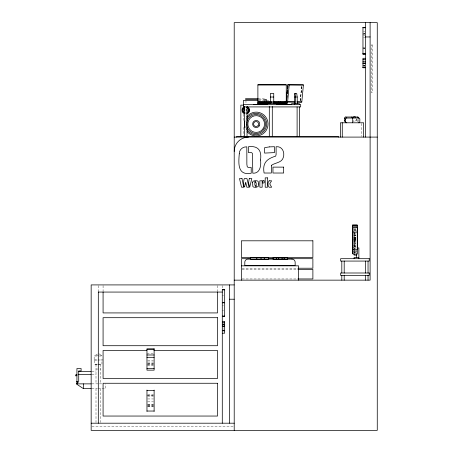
<?xml version="1.0" encoding="UTF-8"?>
<svg xmlns="http://www.w3.org/2000/svg" width="453" height="453" viewBox="0 0 453 453"><rect width="100%" height="100%" fill="white"/><g stroke="black" fill="none" stroke-linecap="round" stroke-linejoin="round"><path stroke-width="0.34" stroke-dasharray="2.27 1.7" d="M357.587 121.766L357.604 119.394L356.42 119.394L356.834 119.19A2.412 2.395 -45.5 0 1 353.21 121.274M358.793 119.394L358.787 120.583A1.195 1.183 -45.5 0 1 357.898 121.727M97.367 364.263L94.813 364.144L94.847 360.039L94.139 359.942L94.139 356.007L102.633 356.007M300.248 100.764L301.653 85.844M300.322 100.776L301.789 85.175M300.481 100.487L301.902 85.436M95.498 355.22L98.069 353.646M98.063 360.039L102.633 359.942L99.366 359.942M98.046 364.263L101.965 364.144L101.925 360.039M363.555 31.274L364.744 31.274M363.555 33.239L364.744 33.239M363.555 33.312L364.744 33.312M363.555 33.409L364.744 33.409M362.961 34.224L364.744 34.224M363.555 35.357L364.744 35.357M363.555 37.169L364.744 37.169M362.961 47.305L364.744 47.305M363.555 48.12L364.744 48.12M363.555 48.216L364.744 48.216M362.961 48.29L364.744 48.29M362.961 65.606L364.744 65.606L363.555 65.634M362.961 65.759L364.744 65.81M363.555 65.945L364.744 65.985M363.555 66.127L364.744 66.127M258.199 98.873L265.316 98.873L265.316 100.362M258.963 99.173L265.316 99.173M258.516 100.362L269.671 100.362M271.013 101.449L272.429 101.444M271.036 101.857L272.417 101.857M271.036 102.038L272.417 102.038M271.007 102.225L272.406 102.225M271.041 102.372L272.406 102.372M353.838 228.516L355.888 228.488M353.838 229.326L355.888 229.326M353.838 229.671L355.888 229.671M353.838 230.441L355.888 230.441M356.488 230.526L354.104 230.526L354.104 253.136M353.838 232.819L355.888 232.819M353.838 233.25L355.888 233.25M353.838 234.722L355.888 234.722M353.838 235.498L355.888 235.498M353.838 235.764L355.888 235.764M353.838 235.871L355.888 235.871M353.838 237.349L355.888 237.349M353.838 237.417L355.888 237.417M353.838 237.763L355.888 237.763M353.838 238.527L355.888 238.527M353.838 238.623L355.888 238.623M353.838 238.958L355.888 238.958M353.838 239.071L355.888 239.071M353.838 239.15L355.888 239.15M353.838 239.637L355.888 239.637M353.838 239.722L355.888 239.722M353.838 239.835L355.888 239.835M353.838 240.164L355.888 240.164M353.838 240.26L355.888 240.26M353.838 241.03L355.888 241.03M353.838 241.438L355.888 241.375M353.838 242.916L355.888 242.916M353.838 243.029L355.888 243.029M353.838 243.295L355.888 243.295M353.838 244.065L355.888 244.065M353.838 245.543L355.888 245.543M353.838 245.968L355.888 245.968M353.838 246.347L355.888 246.347M353.838 246.455L355.888 246.455M353.838 247.253L355.888 247.253M353.838 248.346L355.888 248.346M353.838 250.299L356.573 250.299M352.474 251.138L356.573 251.138M353.838 251.489L356.573 251.489M353.838 252.032L356.573 252.032M353.838 252.293L356.573 252.293M242.066 268.221L298.165 268.221M242.066 269.416L298.165 269.416M242.066 278.952L298.165 278.952M222.287 295.464L223.482 295.464M222.287 305.747L223.482 305.747M222.287 310.515L223.482 310.515M222.287 327.995L223.482 327.995M222.287 329.065L223.482 329.065M146.965 353.838L153.471 353.838M94.139 359.942L98.714 359.942M94.847 360.039L97.423 360.039M147.616 360.588L153.471 360.588M147.616 362.026L153.471 362.026M147.616 363.391L153.471 363.391M147.616 363.68L153.471 363.68M94.813 364.144L97.412 364.144M98.063 364.144L101.965 364.144M147.616 364.829L153.471 364.829M146.965 364.976L153.471 364.976M147.616 365.09L153.471 365.09M96.002 369.031L100.77 369.031M91.766 371.369L96.002 371.369M91.766 374.495L96.002 374.495M91.766 383.867L98.726 383.867M99.411 383.867L102.814 383.867M91.806 388.634L97.367 388.634M98.046 388.634L105.538 388.634L105.538 383.867M147.616 394.676L153.471 394.676M146.965 395.356L153.471 395.356M147.616 395.526L153.471 395.526M147.616 396.103L153.471 396.103M147.616 398.951L153.471 398.951M147.616 401.845L153.471 401.845M147.616 404.444L153.471 404.444M147.616 404.654L153.471 404.654M147.616 405.327L153.471 405.327M147.616 405.95L153.471 405.95M147.616 406.092L153.471 406.092M147.616 406.766L153.471 406.766M91.863 426.771L233.505 426.771M98.703 353.646L101.274 355.22M361.783 123.471L361.783 136.41M356.488 249.999L356.488 253.408M354.223 232.497L354.223 253.136M271.404 102.033L271.404 103.261M266.783 100.362L266.783 100.068L263.448 100.068L263.448 100.362M266.466 100.068L266.466 99.547L263.861 99.547L263.861 100.068M266.358 99.547L266.358 100.068M266.115 100.068L266.115 100.362M265.458 100.068L264.773 100.068M264.116 100.068L264.116 100.362M263.969 99.547L263.969 100.068M245.968 100.362L245.968 103.771M243.844 114.167L243.844 121.115M243.844 127.367L243.844 135.702M222.287 285.617L222.287 288.816M217.519 285.611L217.519 291.217M103.08 285.611L103.08 291.217M101.846 356.007L101.846 355.22L94.932 355.22L94.932 356.007M100.77 364.263L100.77 383.867M100.77 388.634L100.77 422.49M98.312 285.617L98.312 292.066M96.002 364.263L96.002 383.867M96.002 388.634L96.002 422.49M246.279 113.199A3.052 3.035 -90 0 1 245.486 113.227M246.256 112.837A2.684 2.673 -90 0 1 245.56 112.859M246.37 128.493A10.73 10.668 -90 0 1 245.69 126.5M246.959 129.399A10.73 10.668 -90 0 1 245.894 126.812M245.894 121.257A10.73 10.668 -90 0 1 246.959 118.669M356.364 118.929A1.789 1.772 -45.5 0 1 353.368 120.651M372.496 44.955L371.301 44.955L371.301 92.559L372.496 92.559L372.496 44.955"/><path stroke-width="0.68" d="M352.474 253.374L352.474 253.731L352.474 225.062L357.253 225.067L357.253 248.346M352.474 251.489L352.474 251.138M352.474 249.461L352.474 249.116M352.474 235.498L352.474 231.54M357.253 233.25L357.253 232.338M345.713 121.766A1.195 1.183 -45.5 0 1 344.535 120.583L344.552 118.205A1.195 1.183 -45.5 0 1 345.747 117.016L357.627 117.016A1.195 1.183 -45.5 0 1 358.793 118.052M346.749 122.786A1.195 1.183 -45.5 0 1 345.571 121.597L345.588 119.224A1.195 1.183 -45.5 0 1 346.783 118.035L358.657 118.035A1.195 1.183 -45.5 0 1 359.841 119.224L359.818 121.597A1.195 1.183 -45.5 0 1 358.623 122.786M352.683 122.786L352.723 118.035L351.687 117.016M297.06 102.038L301.789 102.038L303.402 84.932L287.78 84.751L286.166 101.857L294.359 102.038M286.67 98.731L286.992 95.34M287.179 93.301L287.44 90.589M287.627 88.556L287.882 85.844M286.743 98.737L286.998 96.025M287.253 93.312L287.445 91.279M287.7 88.562L287.893 86.529M287.604 102.038L289.212 84.932L303.402 84.932M365.345 27.491L362.961 27.491L362.961 54.077M362.961 27.565L365.345 27.565M362.961 27.752L365.345 27.752M365.345 36.953L370.112 36.953M362.961 53.777L365.345 53.777M362.961 53.964L365.345 53.964M362.961 54.037L365.345 54.077M365.345 58.295L362.961 58.295L362.961 67.763L365.345 67.763M362.961 59.366L365.345 59.366M362.961 61.234L365.345 61.234M362.961 63.012L365.345 63.012M362.961 63.516L365.345 63.516M362.961 67.384L365.345 67.384M362.961 67.661L365.345 67.661M257.887 84.932L286.256 84.932M270.401 97.027L273.742 97.027M294.631 97.027L297.23 97.027L297.23 103.703M245.458 98.873L258.199 98.873M245.458 99.173L258.199 99.173M258.199 100.362L243.476 100.362L243.465 106.919L300.684 106.919L300.684 104.535L243.465 104.535M257.887 101.857L270.345 101.857M273.108 101.857L294.948 101.857M296.975 101.857L301.789 102.038M270.713 102.033L257.887 102.038L257.887 84.751L286.256 84.751L286.256 102.038L273.108 102.038M271.007 102.225L257.746 102.225L257.746 104.535M273.102 102.225L287.06 102.225L287.06 104.535M258.765 102.372L270.356 102.372M273.085 102.372L286.041 102.372M259.773 102.525L264.575 102.525M266.585 102.525L270.713 102.525M273.369 102.52L278.261 102.52M280.231 102.525L285.033 102.525M257.746 103.205L271.007 103.205M273.102 103.205L287.06 103.205M258.737 103.346L258.873 104.535L258.737 103.346L270.651 103.346M273.453 103.346L286.07 103.346L286.07 104.45M267.168 104.462L253.295 104.462L267.168 104.654M276.959 104.45L290.849 104.462L276.976 104.654M243.629 105.136L240.849 105.136L240.849 136.398M234.212 137.095L377.264 137.095M352.474 225.147L357.253 225.118M352.474 225.413L357.253 225.413M352.474 226.76L357.253 226.76M352.995 232.027L357.4 232.027M352.644 245.741L352.995 245.741M352.644 247.48L352.995 247.48M352.644 247.587L352.995 247.587M357.083 247.955L358.872 247.955L358.872 258.686M352.995 249.654L357.4 249.654M356.488 255.113L354.104 255.113L354.104 253.708M358.872 257.497L354.104 257.497L354.104 258.686M273.017 257.808L287.746 257.808M250.481 258.686L241.364 258.686L241.364 280.147M268.714 258.686L273.618 258.686M287.644 258.686L312.887 258.686L312.887 268.221L298.165 268.221M273.017 259.229L287.746 259.229M241.364 265.837L298.584 265.837L298.584 280.147M298.165 269.416L312.887 269.416L312.887 278.952L298.165 278.952M234.212 280.147L370.112 280.147L370.112 22.65M234.212 284.914L91.161 284.914L91.161 430.35L377.264 430.35L377.264 22.65L234.212 22.65L234.212 430.35M222.287 289.829L224.671 289.829M98.312 292.066L222.287 292.066M229.445 299.218L234.212 299.218M222.287 302.649L224.671 302.649M222.287 302.802L224.671 302.802M222.287 316.188L224.671 316.149M222.287 316.262L224.671 316.262M222.287 316.302L224.671 316.302L224.671 289.677L222.287 289.716L222.287 423.198M222.287 321.324L224.671 321.324L224.671 333.198L222.287 333.198M222.287 322.394L224.671 322.394M222.287 324.172L224.671 324.161M222.287 324.263L224.671 324.263M222.287 324.399L224.671 324.399M222.287 326.013L224.671 326.013M222.287 326.398L224.671 326.398M222.287 330.554L224.671 330.565M222.287 330.69L224.671 330.69M222.287 330.781L224.671 330.792M146.965 349.563L154.122 349.563M146.88 350.48L103.08 350.48L103.08 378.493L217.519 378.493L217.519 350.48L153.941 350.48M146.965 354.988L154.122 354.988M146.965 357.321L154.122 357.321M146.965 368.431L154.122 368.431M78.341 371.369L91.059 371.369M78.341 374.495L91.059 374.495M76.931 374.784L75.736 374.784L75.736 375.877L76.183 375.877L76.183 375.277L76.931 375.277M76.931 381.528L77.225 381.528L77.225 383.578L76.931 383.578M91.104 383.867L76.257 383.867L83.409 388.634L91.104 388.634M146.965 390.407L154.122 390.407M146.965 411.041L154.122 411.041M91.161 423.198L234.212 423.198M287.78 84.751L289.212 84.932M357.627 117.016L358.657 118.035M345.747 117.016L346.783 118.035M344.552 118.205L345.588 119.224M344.535 120.583L345.571 121.597M297.23 97.027L296.709 93.448L294.631 93.448L294.631 103.703M295.045 93.448L295.56 97.027L295.56 103.703M368.04 261.07L368.04 273.08M368.04 275.197L368.04 280.147M365.656 261.07L365.656 273.08M365.656 275.197L365.656 280.147M365.345 22.65L365.345 137.095M363.651 137.095L363.651 122.786L340.407 122.786L340.407 137.095M356.488 253.708L356.488 257.497M352.644 245.634L352.644 252.032M344.195 261.07L344.195 273.08M344.195 275.197L344.195 280.147M342.275 122.786L342.275 137.095M341.811 261.07L341.811 273.08M341.811 275.197L341.811 280.147M338.521 137.095L338.521 136.495L236.596 136.495L236.596 137.095M299.49 106.919L299.49 136.495M299.41 104.535L299.41 103.703L291.517 103.703L291.517 104.535M297.106 106.919L297.106 136.495M294.405 103.703L294.405 104.535M287.508 257.808L287.508 259.229M286.07 103.346L286.081 104.654M285.033 102.033L285.033 102.769M284.15 257.808L284.15 259.229M282.077 257.808L282.077 259.229M280.231 102.033L280.231 102.769M278.72 257.808L278.72 259.229M278.261 102.027L278.261 102.774M277.077 104.535L277.077 103.703L267.066 103.703L267.066 104.535M276.624 257.808L276.624 259.229M273.742 103.703L273.742 93.448L270.401 93.448L270.401 103.703M273.267 257.808L273.267 259.229M272.293 106.523L272.293 136.398M269.303 106.523L269.303 136.398M266.585 102.033L266.585 102.769M264.575 102.033L264.575 102.769M264.246 257.746L264.246 259.297M261.03 257.746L261.03 259.297M259.773 102.033L259.773 102.769M256.817 257.746L256.817 259.297M247.038 106.919L247.038 136.495M244.654 106.919L244.654 136.495M229.445 284.914L229.445 423.198M217.519 291.919L217.519 312.927L103.08 312.927L103.08 291.919M154.122 390.061L154.122 411.403M146.965 390.061L146.965 411.403M98.312 291.97L98.312 423.198M83.409 383.867L83.409 388.634M76.931 383.867L76.931 368.532L81.104 368.532L81.104 370.916L78.714 370.916L78.714 381.426A0.895 0.895 0 0 1 77.825 382.315A0.895 0.895 0 0 1 76.931 381.426M246.834 107.327A3.052 3.035 -90 0 1 247.038 112.961M244.716 113.046A3.052 3.035 -90 0 1 244.512 107.412M246.743 107.672A2.684 2.673 -90 0 1 246.925 112.633M244.88 112.706A2.684 2.673 -90 0 1 244.705 107.746M246.642 109.405A1.144 1.138 -90 0 1 246.591 111.019M244.813 110.73A1.144 1.138 -90 0 1 244.846 109.586M247.14 106.614A3.817 3.794 -90 0 1 246.443 113.952M244.49 113.765A3.817 3.794 -90 0 1 244.235 106.721M246.964 106.97A3.431 3.414 -90 0 1 247.191 113.312M244.58 113.403A3.431 3.414 -90 0 1 244.354 107.067M248.227 112.616A3.431 3.414 -90 0 1 247.519 113.159M242.859 108.471A3.431 3.414 -90 0 1 243.397 107.763M246.63 123.131A9.536 9.485 -90 0 1 261.404 116.144A9.536 9.485 -90 0 1 260.39 132.525A9.536 9.485 -90 0 1 246.596 123.748M246.54 117.123A11.92 11.857 -90 0 1 263.889 114.96A11.92 11.857 -90 0 1 264.518 132.525A11.92 11.857 -90 0 1 247.061 131.625M244.779 127.231A11.92 11.857 -90 0 1 244.716 121.059M246.647 119.009A10.73 10.668 -90 0 1 262.814 115.713A10.73 10.668 -90 0 1 262.87 132.304A10.73 10.668 -90 0 1 246.681 129.122M353.244 117.106A2.412 2.395 -45.5 0 1 355.65 117.106M234.212 151.398A14.303 14.303 0 0 1 248.516 137.095M239.28 153.81C238.442 163.805 237.491 175.69 251.211 173.289L251.211 167.463L247.995 167.372L247.202 166.557L246.862 164.286L246.823 146.817C242.791 146.636 239.122 149.632 239.28 153.81M260.515 160.011C261.364 165.487 260.062 173.742 252.797 173.21L252.457 153.471L251.647 152.655L248.414 152.565L248.414 146.738C258.063 145.481 261.942 150.492 260.515 160.011M271.409 165.798L271.375 173.023L264.076 173.023C262.344 162.995 266.619 158.901 275.684 156.121L276.104 154.456L276.104 146.738C282.162 146.008 284.92 152.185 283.363 157.282C282.111 162.735 275.498 162.548 271.636 165.192L271.409 165.798M258.601 184.02L258.272 186.466L256.228 187.299L256.217 183.165L255.939 182.508L255.35 182.474L255.35 180.696L257.236 180.866L258.159 181.427L258.601 184.02M252.514 182.485L252.887 186.608L253.81 187.163L255.702 187.327L255.702 185.549L255.118 185.509L254.829 184.869L254.818 180.719L253.08 181.211L252.514 182.485M249.28 178.55L248.527 182.814L249.722 187.225L251.794 178.55L249.28 178.55M245.175 184.111C244.054 192.327 242.848 180.696 244.377 178.55L246.964 178.55L249.031 187.225L246.874 187.225L245.679 182.208L245.175 184.111M269.161 180.798L268.063 182.712L268.063 185.385L269.11 187.225L271.653 187.225L269.728 183.844L271.619 180.798L269.161 180.798M263.329 180.804L262.706 181.16L262.706 183.142L264.218 182.797L264.218 180.696L263.329 180.804M269.484 146.88L264.603 147.65L264.603 153.091L274.512 152.599L274.512 146.704L269.484 146.88M283.663 167.123L272.961 167.123L272.961 173.023L283.663 173.023L283.663 167.123M267.53 177.859L265.203 177.859L265.203 187.225L267.53 187.225L267.53 177.859M241.998 178.55L239.49 178.55L241.545 187.225L243.788 187.225L241.998 178.55M262.179 180.798L259.846 180.798L259.846 187.225L262.179 187.225L262.179 180.798M357.4 227.621L352.995 227.621L352.995 254.065L357.4 254.065L357.4 227.621M312.887 240.803L241.364 240.803L241.364 257.497L312.887 257.497L312.887 240.803M268.465 257.746L250.577 257.746L250.577 259.297L268.465 259.297L268.465 257.746M369.229 258.686L340.622 258.686L340.622 261.07L369.229 261.07L369.229 258.686M292.004 259.116L247.944 259.116A3.148 3.148 0 0 0 244.796 262.264L244.796 265.413L295.152 265.413L295.152 262.264A3.148 3.148 0 0 0 292.004 259.116M369.229 272.995L340.622 272.995L340.622 275.379L369.229 275.379L369.229 272.995M217.519 317.695L103.08 317.695L103.08 345.713L217.519 345.713L217.519 317.695M154.122 348.799L146.965 348.799L146.965 370.141L154.122 370.141L154.122 348.799M217.519 383.261L103.08 383.261L103.08 416.047L217.519 416.047L217.519 383.261M263 128.895A8.392 8.347 -90 0 0 256.987 115.679A8.392 8.347 -90 0 0 248.606 127.525A8.392 8.347 -90 0 0 263 128.895M259.224 125.917A3.579 3.556 -90 0 0 256.307 120.458A3.579 3.556 -90 0 0 253.068 125.724A3.579 3.556 -90 0 0 259.224 125.917M258.193 125.351A2.503 2.492 -90 0 0 256.149 121.529A2.503 2.492 -90 0 0 253.884 125.215A2.503 2.492 -90 0 0 258.193 125.351"/></g></svg>
